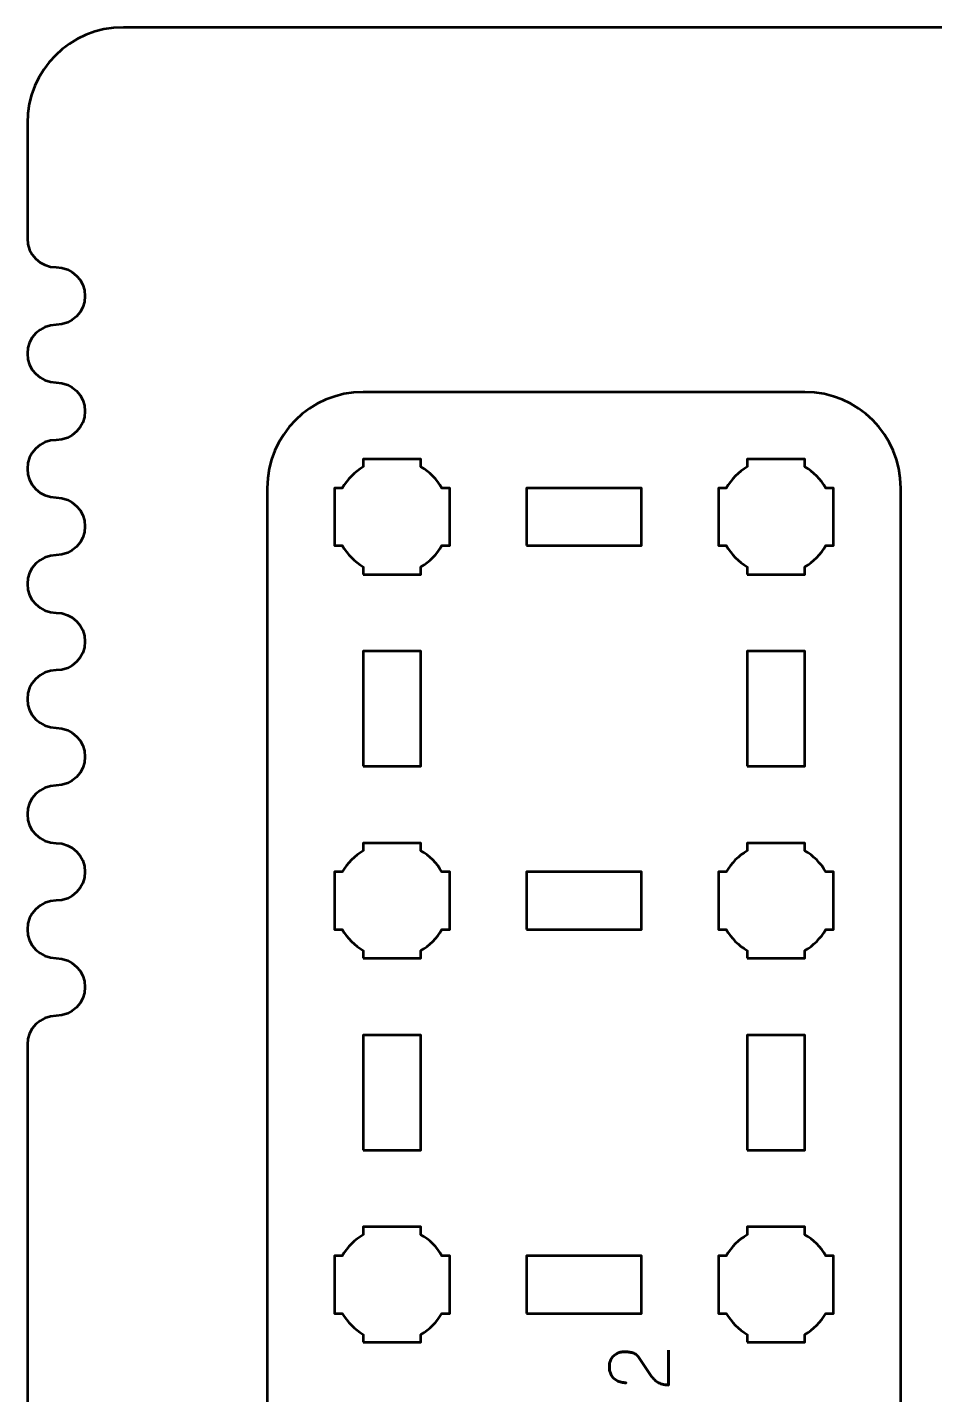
# Model space of a CAD drawing. Header units: centimetres. Extents: x -21 to 0, y -29.7 to 0.
# Drawn here: x -21 to -16.27, y -7.12 to 0 of the extents above; entities that cross this region are included whole.
import ezdxf

# ---------------------------------------------------------------- set-up
doc = ezdxf.new("R2010")
doc.units = ezdxf.units.CM
doc.header["$MEASUREMENT"] = 0
doc.layers.add('Layer 1', color=7, linetype='Continuous')

msp = doc.modelspace()

# ---------------------------------------------------------------- linework, layer by layer
at = {"layer": 'Layer 1', "color": 1, "lineweight": 53}
msp.add_open_spline([(-21.00003, -29.19995), (-21.00003, -29.19995), (-21.00003, -5.29992), (-21.00003, -5.29992), (-21.00003, -5.29992), (-21.00003, -5.21709), (-20.93286, -5.14992), (-20.85003, -5.14992), (-20.85003, -5.14992), (-20.7672, -5.14992), (-20.70003, -5.08275), (-20.70003, -4.99992), (-20.70003, -4.99992), (-20.70003, -4.91709), (-20.7672, -4.84992), (-20.85003, -4.84992), (-20.85003, -4.84992), (-20.93286, -4.84992), (-21.00003, -4.78275), (-21.00003, -4.69992), (-21.00003, -4.69992), (-21.00003, -4.61709), (-20.93286, -4.54992), (-20.85003, -4.54992), (-20.85003, -4.54992), (-20.7672, -4.54992), (-20.70003, -4.48275), (-20.70003, -4.39992), (-20.70003, -4.39992), (-20.70003, -4.31709), (-20.7672, -4.24992), (-20.85003, -4.24992), (-20.85003, -4.24992), (-20.93286, -4.24992), (-21.00003, -4.18275), (-21.00003, -4.09992), (-21.00003, -4.09992), (-21.00003, -4.01709), (-20.93286, -3.94992), (-20.85003, -3.94992), (-20.85003, -3.94992), (-20.7672, -3.94992), (-20.70003, -3.88275), (-20.70003, -3.79992), (-20.70003, -3.79992), (-20.70003, -3.71709), (-20.7672, -3.64992), (-20.85003, -3.64992), (-20.85003, -3.64992), (-20.93286, -3.64992), (-21.00003, -3.58275), (-21.00003, -3.49992), (-21.00003, -3.49992), (-21.00003, -3.41709), (-20.93286, -3.34992), (-20.85003, -3.34992), (-20.85003, -3.34992), (-20.7672, -3.34992), (-20.70003, -3.28275), (-20.70003, -3.19992), (-20.70003, -3.19992), (-20.70003, -3.11709), (-20.7672, -3.04992), (-20.85003, -3.04992), (-20.85003, -3.04992), (-20.93286, -3.04992), (-21.00003, -2.98275), (-21.00003, -2.89992), (-21.00003, -2.89992), (-21.00003, -2.81709), (-20.93286, -2.74992), (-20.85003, -2.74992), (-20.85003, -2.74992), (-20.7672, -2.74992), (-20.70003, -2.68275), (-20.70003, -2.59992), (-20.70003, -2.59992), (-20.70003, -2.51709), (-20.7672, -2.44992), (-20.85003, -2.44992), (-20.85003, -2.44992), (-20.93286, -2.44992), (-21.00003, -2.38275), (-21.00003, -2.29992), (-21.00003, -2.29992), (-21.00003, -2.21709), (-20.93286, -2.14992), (-20.85003, -2.14992), (-20.85003, -2.14992), (-20.7672, -2.14992), (-20.70003, -2.08275), (-20.70003, -1.99992), (-20.70003, -1.99992), (-20.70003, -1.91709), (-20.7672, -1.84992), (-20.85003, -1.84992), (-20.85003, -1.84992), (-20.93286, -1.84992), (-21.00003, -1.78275), (-21.00003, -1.69992), (-21.00003, -1.69992), (-21.00003, -1.61709), (-20.93286, -1.54992), (-20.85003, -1.54992), (-20.85003, -1.54992), (-20.7672, -1.54992), (-20.70003, -1.48275), (-20.70003, -1.39992), (-20.70003, -1.39992), (-20.70003, -1.31709), (-20.7672, -1.24992), (-20.85003, -1.24992), (-20.85003, -1.24992), (-20.93286, -1.24992), (-21.00003, -1.18275), (-21.00003, -1.09992), (-21.00003, -1.09992), (-21.00003, -1.09992), (-21.00003, -0.49992), (-21.00003, -0.49992), (-21.00003, -0.49992), (-21.00003, -0.22295), (-20.77694, 0.00004), (-20.49994, 0.00004), (-20.49994, 0.00004), (-20.49994, 0.00004), (-0.50008, 0.00004), (-0.50008, 0.00004), (-0.50008, 0.00004), (-0.22294, 0.00004), (0.00002, -0.22295), (0.00002, -0.49992), (0.00002, -0.49992), (0.00002, -0.49992), (0.00002, -29.19995), (0.00002, -29.19995), (0.00002, -29.19995), (0.00002, -29.47695), (-0.22294, -29.70004), (-0.50008, -29.70004), (-0.50008, -29.70004), (-0.50008, -29.70004), (-20.49994, -29.70004), (-20.49994, -29.70004), (-20.49994, -29.70004), (-20.77694, -29.70004), (-21.00003, -29.47695), (-21.00003, -29.19995)], degree=3, knots=[0, 0, 0, 0, 0.027027, 0.027027, 0.027027, 0.027027, 0.0540541, 0.0540541, 0.0540541, 0.0540541, 0.0810811, 0.0810811, 0.0810811, 0.0810811, 0.1081081, 0.1081081, 0.1081081, 0.1081081, 0.1351351, 0.1351351, 0.1351351, 0.1351351, 0.1621622, 0.1621622, 0.1621622, 0.1621622, 0.1891892, 0.1891892, 0.1891892, 0.1891892, 0.2162162, 0.2162162, 0.2162162, 0.2162162, 0.2432432, 0.2432432, 0.2432432, 0.2432432, 0.2702703, 0.2702703, 0.2702703, 0.2702703, 0.2972973, 0.2972973, 0.2972973, 0.2972973, 0.3243243, 0.3243243, 0.3243243, 0.3243243, 0.3513514, 0.3513514, 0.3513514, 0.3513514, 0.3783784, 0.3783784, 0.3783784, 0.3783784, 0.4054054, 0.4054054, 0.4054054, 0.4054054, 0.4324324, 0.4324324, 0.4324324, 0.4324324, 0.4594595, 0.4594595, 0.4594595, 0.4594595, 0.4864865, 0.4864865, 0.4864865, 0.4864865, 0.5135135, 0.5135135, 0.5135135, 0.5135135, 0.5405405, 0.5405405, 0.5405405, 0.5405405, 0.5675676, 0.5675676, 0.5675676, 0.5675676, 0.5945946, 0.5945946, 0.5945946, 0.5945946, 0.6216216, 0.6216216, 0.6216216, 0.6216216, 0.6486486, 0.6486486, 0.6486486, 0.6486486, 0.6756757, 0.6756757, 0.6756757, 0.6756757, 0.7027027, 0.7027027, 0.7027027, 0.7027027, 0.7297297, 0.7297297, 0.7297297, 0.7297297, 0.7567568, 0.7567568, 0.7567568, 0.7567568, 0.7837838, 0.7837838, 0.7837838, 0.7837838, 0.8108108, 0.8108108, 0.8108108, 0.8108108, 0.8378378, 0.8378378, 0.8378378, 0.8378378, 0.8648649, 0.8648649, 0.8648649, 0.8648649, 0.8918919, 0.8918919, 0.8918919, 0.8918919, 0.9189189, 0.9189189, 0.9189189, 0.9189189, 0.9459459, 0.9459459, 0.9459459, 0.9459459, 0.972973, 0.972973, 0.972973, 0.972973, 1, 1, 1, 1], dxfattribs=at)
at = {"layer": 'Layer 1', "color": 3, "lineweight": 53}
msp.add_open_spline([(-16.94993, -9.2), (-16.94993, -9.2), (-19.24993, -9.2), (-19.24993, -9.2), (-19.24993, -9.2), (-19.52602, -9.2), (-19.74993, -8.97609), (-19.74993, -8.7), (-19.74993, -8.7), (-19.74993, -8.7), (-19.74993, -2.4), (-19.74993, -2.4), (-19.74993, -2.4), (-19.74993, -2.12391), (-19.52602, -1.9), (-19.24993, -1.9), (-19.24993, -1.9), (-19.24993, -1.9), (-16.94993, -1.9), (-16.94993, -1.9), (-16.94993, -1.9), (-16.67384, -1.9), (-16.44993, -2.12391), (-16.44993, -2.4), (-16.44993, -2.4), (-16.44993, -2.4), (-16.44993, -8.7), (-16.44993, -8.7), (-16.44993, -8.7), (-16.44993, -8.97609), (-16.67384, -9.2), (-16.94993, -9.2)], degree=3, knots=[0, 0, 0, 0, 0.125, 0.125, 0.125, 0.125, 0.25, 0.25, 0.25, 0.25, 0.375, 0.375, 0.375, 0.375, 0.5, 0.5, 0.5, 0.5, 0.625, 0.625, 0.625, 0.625, 0.75, 0.75, 0.75, 0.75, 0.875, 0.875, 0.875, 0.875, 1, 1, 1, 1], dxfattribs=at)
at = {"layer": 'Layer 1', "lineweight": 53}
for points, knots in [([(-19.24993, -2.85), (-19.24993, -2.85), (-19.24993, -2.80985), (-19.24993, -2.80985), (-19.24993, -2.80985), (-19.29546, -2.7835), (-19.33343, -2.74553), (-19.35978, -2.7), (-19.35978, -2.7), (-19.35978, -2.7), (-19.39993, -2.7), (-19.39993, -2.7), (-19.39993, -2.7), (-19.39993, -2.7), (-19.39993, -2.55), (-19.39993, -2.55), (-19.39993, -2.55), (-19.39993, -2.55), (-19.39993, -2.4), (-19.39993, -2.4), (-19.39993, -2.4), (-19.39993, -2.4), (-19.35978, -2.4), (-19.35978, -2.4), (-19.35978, -2.4), (-19.33343, -2.35447), (-19.29546, -2.3165), (-19.24993, -2.29015), (-19.24993, -2.29015), (-19.24993, -2.29015), (-19.24993, -2.25), (-19.24993, -2.25), (-19.24993, -2.25), (-19.24993, -2.25), (-19.09993, -2.25), (-19.09993, -2.25), (-19.09993, -2.25), (-19.09993, -2.25), (-18.94993, -2.25), (-18.94993, -2.25), (-18.94993, -2.25), (-18.94993, -2.25), (-18.94993, -2.29015), (-18.94993, -2.29015), (-18.94993, -2.29015), (-18.9044, -2.3165), (-18.86643, -2.35447), (-18.84008, -2.4), (-18.84008, -2.4), (-18.84008, -2.4), (-18.79993, -2.4), (-18.79993, -2.4), (-18.79993, -2.4), (-18.79993, -2.4), (-18.79993, -2.55), (-18.79993, -2.55), (-18.79993, -2.55), (-18.79993, -2.55), (-18.79993, -2.7), (-18.79993, -2.7), (-18.79993, -2.7), (-18.79993, -2.7), (-18.84008, -2.7), (-18.84008, -2.7), (-18.84008, -2.7), (-18.86643, -2.74553), (-18.9044, -2.7835), (-18.94993, -2.80985), (-18.94993, -2.80985), (-18.94993, -2.80985), (-18.94993, -2.85), (-18.94993, -2.85), (-18.94993, -2.85), (-18.94993, -2.85), (-19.09993, -2.85), (-19.09993, -2.85), (-19.09993, -2.85), (-19.09993, -2.85), (-19.24993, -2.85), (-19.24993, -2.85)], [0, 0, 0, 0, 0.05, 0.05, 0.05, 0.05, 0.1, 0.1, 0.1, 0.1, 0.15, 0.15, 0.15, 0.15, 0.2, 0.2, 0.2, 0.2, 0.25, 0.25, 0.25, 0.25, 0.3, 0.3, 0.3, 0.3, 0.35, 0.35, 0.35, 0.35, 0.4, 0.4, 0.4, 0.4, 0.45, 0.45, 0.45, 0.45, 0.5, 0.5, 0.5, 0.5, 0.55, 0.55, 0.55, 0.55, 0.6, 0.6, 0.6, 0.6, 0.65, 0.65, 0.65, 0.65, 0.7, 0.7, 0.7, 0.7, 0.75, 0.75, 0.75, 0.75, 0.8, 0.8, 0.8, 0.8, 0.85, 0.85, 0.85, 0.85, 0.9, 0.9, 0.9, 0.9, 0.95, 0.95, 0.95, 0.95, 1, 1, 1, 1]), ([(-17.24993, -2.85), (-17.24993, -2.85), (-17.24993, -2.80985), (-17.24993, -2.80985), (-17.24993, -2.80985), (-17.29546, -2.7835), (-17.33343, -2.74553), (-17.35978, -2.7), (-17.35978, -2.7), (-17.35978, -2.7), (-17.39993, -2.7), (-17.39993, -2.7), (-17.39993, -2.7), (-17.39993, -2.7), (-17.39993, -2.55), (-17.39993, -2.55), (-17.39993, -2.55), (-17.39993, -2.55), (-17.39993, -2.4), (-17.39993, -2.4), (-17.39993, -2.4), (-17.39993, -2.4), (-17.35978, -2.4), (-17.35978, -2.4), (-17.35978, -2.4), (-17.33343, -2.35447), (-17.29546, -2.3165), (-17.24993, -2.29015), (-17.24993, -2.29015), (-17.24993, -2.29015), (-17.24993, -2.25), (-17.24993, -2.25), (-17.24993, -2.25), (-17.24993, -2.25), (-17.09993, -2.25), (-17.09993, -2.25), (-17.09993, -2.25), (-17.09993, -2.25), (-16.94993, -2.25), (-16.94993, -2.25), (-16.94993, -2.25), (-16.94993, -2.25), (-16.94993, -2.29015), (-16.94993, -2.29015), (-16.94993, -2.29015), (-16.9044, -2.3165), (-16.86643, -2.35447), (-16.84008, -2.4), (-16.84008, -2.4), (-16.84008, -2.4), (-16.79993, -2.4), (-16.79993, -2.4), (-16.79993, -2.4), (-16.79993, -2.4), (-16.79993, -2.55), (-16.79993, -2.55), (-16.79993, -2.55), (-16.79993, -2.55), (-16.79993, -2.7), (-16.79993, -2.7), (-16.79993, -2.7), (-16.79993, -2.7), (-16.84008, -2.7), (-16.84008, -2.7), (-16.84008, -2.7), (-16.86643, -2.74553), (-16.9044, -2.7835), (-16.94993, -2.80985), (-16.94993, -2.80985), (-16.94993, -2.80985), (-16.94993, -2.85), (-16.94993, -2.85), (-16.94993, -2.85), (-16.94993, -2.85), (-17.09993, -2.85), (-17.09993, -2.85), (-17.09993, -2.85), (-17.09993, -2.85), (-17.24993, -2.85), (-17.24993, -2.85)], [0, 0, 0, 0, 0.05, 0.05, 0.05, 0.05, 0.1, 0.1, 0.1, 0.1, 0.15, 0.15, 0.15, 0.15, 0.2, 0.2, 0.2, 0.2, 0.25, 0.25, 0.25, 0.25, 0.3, 0.3, 0.3, 0.3, 0.35, 0.35, 0.35, 0.35, 0.4, 0.4, 0.4, 0.4, 0.45, 0.45, 0.45, 0.45, 0.5, 0.5, 0.5, 0.5, 0.55, 0.55, 0.55, 0.55, 0.6, 0.6, 0.6, 0.6, 0.65, 0.65, 0.65, 0.65, 0.7, 0.7, 0.7, 0.7, 0.75, 0.75, 0.75, 0.75, 0.8, 0.8, 0.8, 0.8, 0.85, 0.85, 0.85, 0.85, 0.9, 0.9, 0.9, 0.9, 0.95, 0.95, 0.95, 0.95, 1, 1, 1, 1]), ([(-18.39993, -2.7), (-18.39993, -2.7), (-18.39993, -2.4), (-18.39993, -2.4), (-18.39993, -2.4), (-18.39993, -2.4), (-17.79993, -2.4), (-17.79993, -2.4), (-17.79993, -2.4), (-17.79993, -2.4), (-17.79993, -2.7), (-17.79993, -2.7), (-17.79993, -2.7), (-17.79993, -2.7), (-18.39993, -2.7), (-18.39993, -2.7)], [0, 0, 0, 0, 0.25, 0.25, 0.25, 0.25, 0.5, 0.5, 0.5, 0.5, 0.75, 0.75, 0.75, 0.75, 1, 1, 1, 1]), ([(-19.24993, -3.85), (-19.24993, -3.85), (-19.24993, -3.25), (-19.24993, -3.25), (-19.24993, -3.25), (-19.24993, -3.25), (-18.94993, -3.25), (-18.94993, -3.25), (-18.94993, -3.25), (-18.94993, -3.25), (-18.94993, -3.85), (-18.94993, -3.85), (-18.94993, -3.85), (-18.94993, -3.85), (-19.24993, -3.85), (-19.24993, -3.85)], [0, 0, 0, 0, 0.25, 0.25, 0.25, 0.25, 0.5, 0.5, 0.5, 0.5, 0.75, 0.75, 0.75, 0.75, 1, 1, 1, 1]), ([(-17.24993, -3.85), (-17.24993, -3.85), (-17.24993, -3.25), (-17.24993, -3.25), (-17.24993, -3.25), (-17.24993, -3.25), (-16.94993, -3.25), (-16.94993, -3.25), (-16.94993, -3.25), (-16.94993, -3.25), (-16.94993, -3.85), (-16.94993, -3.85), (-16.94993, -3.85), (-16.94993, -3.85), (-17.24993, -3.85), (-17.24993, -3.85)], [0, 0, 0, 0, 0.25, 0.25, 0.25, 0.25, 0.5, 0.5, 0.5, 0.5, 0.75, 0.75, 0.75, 0.75, 1, 1, 1, 1]), ([(-19.24993, -4.85), (-19.24993, -4.85), (-19.24993, -4.80985), (-19.24993, -4.80985), (-19.24993, -4.80985), (-19.29546, -4.7835), (-19.33343, -4.74553), (-19.35978, -4.7), (-19.35978, -4.7), (-19.35978, -4.7), (-19.39993, -4.7), (-19.39993, -4.7), (-19.39993, -4.7), (-19.39993, -4.7), (-19.39993, -4.55), (-19.39993, -4.55), (-19.39993, -4.55), (-19.39993, -4.55), (-19.39993, -4.4), (-19.39993, -4.4), (-19.39993, -4.4), (-19.39993, -4.4), (-19.35978, -4.4), (-19.35978, -4.4), (-19.35978, -4.4), (-19.33343, -4.35447), (-19.29546, -4.3165), (-19.24993, -4.29015), (-19.24993, -4.29015), (-19.24993, -4.29015), (-19.24993, -4.25), (-19.24993, -4.25), (-19.24993, -4.25), (-19.24993, -4.25), (-19.09993, -4.25), (-19.09993, -4.25), (-19.09993, -4.25), (-19.09993, -4.25), (-18.94993, -4.25), (-18.94993, -4.25), (-18.94993, -4.25), (-18.94993, -4.25), (-18.94993, -4.29015), (-18.94993, -4.29015), (-18.94993, -4.29015), (-18.9044, -4.3165), (-18.86643, -4.35447), (-18.84008, -4.4), (-18.84008, -4.4), (-18.84008, -4.4), (-18.79993, -4.4), (-18.79993, -4.4), (-18.79993, -4.4), (-18.79993, -4.4), (-18.79993, -4.55), (-18.79993, -4.55), (-18.79993, -4.55), (-18.79993, -4.55), (-18.79993, -4.7), (-18.79993, -4.7), (-18.79993, -4.7), (-18.79993, -4.7), (-18.84008, -4.7), (-18.84008, -4.7), (-18.84008, -4.7), (-18.86643, -4.74553), (-18.9044, -4.7835), (-18.94993, -4.80985), (-18.94993, -4.80985), (-18.94993, -4.80985), (-18.94993, -4.85), (-18.94993, -4.85), (-18.94993, -4.85), (-18.94993, -4.85), (-19.09993, -4.85), (-19.09993, -4.85), (-19.09993, -4.85), (-19.09993, -4.85), (-19.24993, -4.85), (-19.24993, -4.85)], [0, 0, 0, 0, 0.05, 0.05, 0.05, 0.05, 0.1, 0.1, 0.1, 0.1, 0.15, 0.15, 0.15, 0.15, 0.2, 0.2, 0.2, 0.2, 0.25, 0.25, 0.25, 0.25, 0.3, 0.3, 0.3, 0.3, 0.35, 0.35, 0.35, 0.35, 0.4, 0.4, 0.4, 0.4, 0.45, 0.45, 0.45, 0.45, 0.5, 0.5, 0.5, 0.5, 0.55, 0.55, 0.55, 0.55, 0.6, 0.6, 0.6, 0.6, 0.65, 0.65, 0.65, 0.65, 0.7, 0.7, 0.7, 0.7, 0.75, 0.75, 0.75, 0.75, 0.8, 0.8, 0.8, 0.8, 0.85, 0.85, 0.85, 0.85, 0.9, 0.9, 0.9, 0.9, 0.95, 0.95, 0.95, 0.95, 1, 1, 1, 1]), ([(-17.24993, -4.85), (-17.24993, -4.85), (-17.24993, -4.80985), (-17.24993, -4.80985), (-17.24993, -4.80985), (-17.29546, -4.7835), (-17.33343, -4.74553), (-17.35978, -4.7), (-17.35978, -4.7), (-17.35978, -4.7), (-17.39993, -4.7), (-17.39993, -4.7), (-17.39993, -4.7), (-17.39993, -4.7), (-17.39993, -4.55), (-17.39993, -4.55), (-17.39993, -4.55), (-17.39993, -4.55), (-17.39993, -4.4), (-17.39993, -4.4), (-17.39993, -4.4), (-17.39993, -4.4), (-17.35978, -4.4), (-17.35978, -4.4), (-17.35978, -4.4), (-17.33343, -4.35447), (-17.29546, -4.3165), (-17.24993, -4.29015), (-17.24993, -4.29015), (-17.24993, -4.29015), (-17.24993, -4.25), (-17.24993, -4.25), (-17.24993, -4.25), (-17.24993, -4.25), (-17.09993, -4.25), (-17.09993, -4.25), (-17.09993, -4.25), (-17.09993, -4.25), (-16.94993, -4.25), (-16.94993, -4.25), (-16.94993, -4.25), (-16.94993, -4.25), (-16.94993, -4.29015), (-16.94993, -4.29015), (-16.94993, -4.29015), (-16.9044, -4.3165), (-16.86643, -4.35447), (-16.84008, -4.4), (-16.84008, -4.4), (-16.84008, -4.4), (-16.79993, -4.4), (-16.79993, -4.4), (-16.79993, -4.4), (-16.79993, -4.4), (-16.79993, -4.55), (-16.79993, -4.55), (-16.79993, -4.55), (-16.79993, -4.55), (-16.79993, -4.7), (-16.79993, -4.7), (-16.79993, -4.7), (-16.79993, -4.7), (-16.84008, -4.7), (-16.84008, -4.7), (-16.84008, -4.7), (-16.86643, -4.74553), (-16.9044, -4.7835), (-16.94993, -4.80985), (-16.94993, -4.80985), (-16.94993, -4.80985), (-16.94993, -4.85), (-16.94993, -4.85), (-16.94993, -4.85), (-16.94993, -4.85), (-17.09993, -4.85), (-17.09993, -4.85), (-17.09993, -4.85), (-17.09993, -4.85), (-17.24993, -4.85), (-17.24993, -4.85)], [0, 0, 0, 0, 0.05, 0.05, 0.05, 0.05, 0.1, 0.1, 0.1, 0.1, 0.15, 0.15, 0.15, 0.15, 0.2, 0.2, 0.2, 0.2, 0.25, 0.25, 0.25, 0.25, 0.3, 0.3, 0.3, 0.3, 0.35, 0.35, 0.35, 0.35, 0.4, 0.4, 0.4, 0.4, 0.45, 0.45, 0.45, 0.45, 0.5, 0.5, 0.5, 0.5, 0.55, 0.55, 0.55, 0.55, 0.6, 0.6, 0.6, 0.6, 0.65, 0.65, 0.65, 0.65, 0.7, 0.7, 0.7, 0.7, 0.75, 0.75, 0.75, 0.75, 0.8, 0.8, 0.8, 0.8, 0.85, 0.85, 0.85, 0.85, 0.9, 0.9, 0.9, 0.9, 0.95, 0.95, 0.95, 0.95, 1, 1, 1, 1]), ([(-18.39993, -4.7), (-18.39993, -4.7), (-18.39993, -4.4), (-18.39993, -4.4), (-18.39993, -4.4), (-18.39993, -4.4), (-17.79993, -4.4), (-17.79993, -4.4), (-17.79993, -4.4), (-17.79993, -4.4), (-17.79993, -4.7), (-17.79993, -4.7), (-17.79993, -4.7), (-17.79993, -4.7), (-18.39993, -4.7), (-18.39993, -4.7)], [0, 0, 0, 0, 0.25, 0.25, 0.25, 0.25, 0.5, 0.5, 0.5, 0.5, 0.75, 0.75, 0.75, 0.75, 1, 1, 1, 1]), ([(-19.24993, -5.85), (-19.24993, -5.85), (-19.24993, -5.25), (-19.24993, -5.25), (-19.24993, -5.25), (-19.24993, -5.25), (-18.94993, -5.25), (-18.94993, -5.25), (-18.94993, -5.25), (-18.94993, -5.25), (-18.94993, -5.85), (-18.94993, -5.85), (-18.94993, -5.85), (-18.94993, -5.85), (-19.24993, -5.85), (-19.24993, -5.85)], [0, 0, 0, 0, 0.25, 0.25, 0.25, 0.25, 0.5, 0.5, 0.5, 0.5, 0.75, 0.75, 0.75, 0.75, 1, 1, 1, 1]), ([(-17.24993, -5.85), (-17.24993, -5.85), (-17.24993, -5.25), (-17.24993, -5.25), (-17.24993, -5.25), (-17.24993, -5.25), (-16.94993, -5.25), (-16.94993, -5.25), (-16.94993, -5.25), (-16.94993, -5.25), (-16.94993, -5.85), (-16.94993, -5.85), (-16.94993, -5.85), (-16.94993, -5.85), (-17.24993, -5.85), (-17.24993, -5.85)], [0, 0, 0, 0, 0.25, 0.25, 0.25, 0.25, 0.5, 0.5, 0.5, 0.5, 0.75, 0.75, 0.75, 0.75, 1, 1, 1, 1]), ([(-19.24993, -6.85), (-19.24993, -6.85), (-19.24993, -6.80985), (-19.24993, -6.80985), (-19.24993, -6.80985), (-19.29546, -6.7835), (-19.33343, -6.74553), (-19.35978, -6.7), (-19.35978, -6.7), (-19.35978, -6.7), (-19.39993, -6.7), (-19.39993, -6.7), (-19.39993, -6.7), (-19.39993, -6.7), (-19.39993, -6.55), (-19.39993, -6.55), (-19.39993, -6.55), (-19.39993, -6.55), (-19.39993, -6.4), (-19.39993, -6.4), (-19.39993, -6.4), (-19.39993, -6.4), (-19.35978, -6.4), (-19.35978, -6.4), (-19.35978, -6.4), (-19.33343, -6.35447), (-19.29546, -6.3165), (-19.24993, -6.29015), (-19.24993, -6.29015), (-19.24993, -6.29015), (-19.24993, -6.25), (-19.24993, -6.25), (-19.24993, -6.25), (-19.24993, -6.25), (-19.09993, -6.25), (-19.09993, -6.25), (-19.09993, -6.25), (-19.09993, -6.25), (-18.94993, -6.25), (-18.94993, -6.25), (-18.94993, -6.25), (-18.94993, -6.25), (-18.94993, -6.29015), (-18.94993, -6.29015), (-18.94993, -6.29015), (-18.9044, -6.3165), (-18.86643, -6.35447), (-18.84008, -6.4), (-18.84008, -6.4), (-18.84008, -6.4), (-18.79993, -6.4), (-18.79993, -6.4), (-18.79993, -6.4), (-18.79993, -6.4), (-18.79993, -6.55), (-18.79993, -6.55), (-18.79993, -6.55), (-18.79993, -6.55), (-18.79993, -6.7), (-18.79993, -6.7), (-18.79993, -6.7), (-18.79993, -6.7), (-18.84008, -6.7), (-18.84008, -6.7), (-18.84008, -6.7), (-18.86643, -6.74553), (-18.9044, -6.7835), (-18.94993, -6.80985), (-18.94993, -6.80985), (-18.94993, -6.80985), (-18.94993, -6.85), (-18.94993, -6.85), (-18.94993, -6.85), (-18.94993, -6.85), (-19.09993, -6.85), (-19.09993, -6.85), (-19.09993, -6.85), (-19.09993, -6.85), (-19.24993, -6.85), (-19.24993, -6.85)], [0, 0, 0, 0, 0.05, 0.05, 0.05, 0.05, 0.1, 0.1, 0.1, 0.1, 0.15, 0.15, 0.15, 0.15, 0.2, 0.2, 0.2, 0.2, 0.25, 0.25, 0.25, 0.25, 0.3, 0.3, 0.3, 0.3, 0.35, 0.35, 0.35, 0.35, 0.4, 0.4, 0.4, 0.4, 0.45, 0.45, 0.45, 0.45, 0.5, 0.5, 0.5, 0.5, 0.55, 0.55, 0.55, 0.55, 0.6, 0.6, 0.6, 0.6, 0.65, 0.65, 0.65, 0.65, 0.7, 0.7, 0.7, 0.7, 0.75, 0.75, 0.75, 0.75, 0.8, 0.8, 0.8, 0.8, 0.85, 0.85, 0.85, 0.85, 0.9, 0.9, 0.9, 0.9, 0.95, 0.95, 0.95, 0.95, 1, 1, 1, 1]), ([(-17.24993, -6.85), (-17.24993, -6.85), (-17.24993, -6.80985), (-17.24993, -6.80985), (-17.24993, -6.80985), (-17.29546, -6.7835), (-17.33343, -6.74553), (-17.35978, -6.7), (-17.35978, -6.7), (-17.35978, -6.7), (-17.39993, -6.7), (-17.39993, -6.7), (-17.39993, -6.7), (-17.39993, -6.7), (-17.39993, -6.55), (-17.39993, -6.55), (-17.39993, -6.55), (-17.39993, -6.55), (-17.39993, -6.4), (-17.39993, -6.4), (-17.39993, -6.4), (-17.39993, -6.4), (-17.35978, -6.4), (-17.35978, -6.4), (-17.35978, -6.4), (-17.33343, -6.35447), (-17.29546, -6.3165), (-17.24993, -6.29015), (-17.24993, -6.29015), (-17.24993, -6.29015), (-17.24993, -6.25), (-17.24993, -6.25), (-17.24993, -6.25), (-17.24993, -6.25), (-17.09993, -6.25), (-17.09993, -6.25), (-17.09993, -6.25), (-17.09993, -6.25), (-16.94993, -6.25), (-16.94993, -6.25), (-16.94993, -6.25), (-16.94993, -6.25), (-16.94993, -6.29015), (-16.94993, -6.29015), (-16.94993, -6.29015), (-16.9044, -6.3165), (-16.86643, -6.35447), (-16.84008, -6.4), (-16.84008, -6.4), (-16.84008, -6.4), (-16.79993, -6.4), (-16.79993, -6.4), (-16.79993, -6.4), (-16.79993, -6.4), (-16.79993, -6.55), (-16.79993, -6.55), (-16.79993, -6.55), (-16.79993, -6.55), (-16.79993, -6.7), (-16.79993, -6.7), (-16.79993, -6.7), (-16.79993, -6.7), (-16.84008, -6.7), (-16.84008, -6.7), (-16.84008, -6.7), (-16.86643, -6.74553), (-16.9044, -6.7835), (-16.94993, -6.80985), (-16.94993, -6.80985), (-16.94993, -6.80985), (-16.94993, -6.85), (-16.94993, -6.85), (-16.94993, -6.85), (-16.94993, -6.85), (-17.09993, -6.85), (-17.09993, -6.85), (-17.09993, -6.85), (-17.09993, -6.85), (-17.24993, -6.85), (-17.24993, -6.85)], [0, 0, 0, 0, 0.05, 0.05, 0.05, 0.05, 0.1, 0.1, 0.1, 0.1, 0.15, 0.15, 0.15, 0.15, 0.2, 0.2, 0.2, 0.2, 0.25, 0.25, 0.25, 0.25, 0.3, 0.3, 0.3, 0.3, 0.35, 0.35, 0.35, 0.35, 0.4, 0.4, 0.4, 0.4, 0.45, 0.45, 0.45, 0.45, 0.5, 0.5, 0.5, 0.5, 0.55, 0.55, 0.55, 0.55, 0.6, 0.6, 0.6, 0.6, 0.65, 0.65, 0.65, 0.65, 0.7, 0.7, 0.7, 0.7, 0.75, 0.75, 0.75, 0.75, 0.8, 0.8, 0.8, 0.8, 0.85, 0.85, 0.85, 0.85, 0.9, 0.9, 0.9, 0.9, 0.95, 0.95, 0.95, 0.95, 1, 1, 1, 1]), ([(-18.39993, -6.7), (-18.39993, -6.7), (-18.39993, -6.4), (-18.39993, -6.4), (-18.39993, -6.4), (-18.39993, -6.4), (-17.79993, -6.4), (-17.79993, -6.4), (-17.79993, -6.4), (-17.79993, -6.4), (-17.79993, -6.7), (-17.79993, -6.7), (-17.79993, -6.7), (-17.79993, -6.7), (-18.39993, -6.7), (-18.39993, -6.7)], [0, 0, 0, 0, 0.25, 0.25, 0.25, 0.25, 0.5, 0.5, 0.5, 0.5, 0.75, 0.75, 0.75, 0.75, 1, 1, 1, 1])]:
    msp.add_open_spline(points, degree=3, knots=knots, dxfattribs=at)
at = {"layer": 'Layer 1', "color": 5, "lineweight": 53}
msp.add_open_spline([(-17.6603, -6.89194), (-17.6603, -6.89194), (-17.6603, -7.07355), (-17.6603, -7.07355), (-17.6603, -7.07355), (-17.67258, -7.0732), (-17.68344, -7.07165), (-17.69276, -7.06903), (-17.69276, -7.06903), (-17.70207, -7.06635), (-17.71025, -7.06276), (-17.71731, -7.05831), (-17.71731, -7.05831), (-17.72436, -7.05379), (-17.73064, -7.04864), (-17.73615, -7.04279), (-17.73615, -7.04279), (-17.74172, -7.03693), (-17.7468, -7.03065), (-17.7516, -7.02388), (-17.7516, -7.02388), (-17.75633, -7.01711), (-17.76105, -7.01012), (-17.76571, -7.00285), (-17.76571, -7.00285), (-17.76571, -7.00285), (-17.81397, -6.93046), (-17.81397, -6.93046), (-17.81397, -6.93046), (-17.81919, -6.92306), (-17.82483, -6.91727), (-17.83104, -6.91318), (-17.83104, -6.91318), (-17.83718, -6.90902), (-17.84367, -6.90612), (-17.85045, -6.90436), (-17.85045, -6.90436), (-17.85729, -6.90267), (-17.8642, -6.90161), (-17.87133, -6.90126), (-17.87133, -6.90126), (-17.87846, -6.9009), (-17.88558, -6.90076), (-17.89271, -6.90083), (-17.89271, -6.90083), (-17.89856, -6.90083), (-17.90484, -6.90161), (-17.91162, -6.90316), (-17.91162, -6.90316), (-17.91832, -6.90478), (-17.92502, -6.90732), (-17.93165, -6.91092), (-17.93165, -6.91092), (-17.93829, -6.91452), (-17.94435, -6.91932), (-17.94986, -6.92531), (-17.94986, -6.92531), (-17.95529, -6.93131), (-17.95966, -6.93872), (-17.96298, -6.94754), (-17.96298, -6.94754), (-17.9663, -6.95636), (-17.96799, -6.96673), (-17.96806, -6.97872), (-17.96806, -6.97872), (-17.96799, -6.99079), (-17.9663, -7.00144), (-17.96305, -7.01062), (-17.96305, -7.01062), (-17.95981, -7.01979), (-17.95529, -7.02762), (-17.94958, -7.03411), (-17.94958, -7.03411), (-17.94386, -7.0406), (-17.93723, -7.04582), (-17.92982, -7.04991), (-17.92982, -7.04991), (-17.92241, -7.05401), (-17.91451, -7.05697), (-17.90618, -7.05887), (-17.90618, -7.05887), (-17.89786, -7.06078), (-17.88939, -7.0617), (-17.88085, -7.0617), (-17.88085, -7.0617), (-17.88939, -7.0617), (-17.89786, -7.06078), (-17.90618, -7.05887), (-17.90618, -7.05887), (-17.91451, -7.05697), (-17.92241, -7.05401), (-17.92982, -7.04991), (-17.92982, -7.04991), (-17.93723, -7.04582), (-17.94386, -7.0406), (-17.94958, -7.03411), (-17.94958, -7.03411), (-17.95529, -7.02762), (-17.95981, -7.01979), (-17.96305, -7.01062), (-17.96305, -7.01062), (-17.9663, -7.00144), (-17.96799, -6.99079), (-17.96806, -6.97872), (-17.96806, -6.97872), (-17.96799, -6.96673), (-17.9663, -6.95636), (-17.96298, -6.94754), (-17.96298, -6.94754), (-17.95966, -6.93872), (-17.95529, -6.93131), (-17.94986, -6.92531), (-17.94986, -6.92531), (-17.94435, -6.91932), (-17.93829, -6.91452), (-17.93165, -6.91092), (-17.93165, -6.91092), (-17.92502, -6.90732), (-17.91832, -6.90478), (-17.91162, -6.90316), (-17.91162, -6.90316), (-17.90484, -6.90161), (-17.89856, -6.90083), (-17.89271, -6.90083), (-17.89271, -6.90083), (-17.88558, -6.90076), (-17.87846, -6.9009), (-17.87133, -6.90126), (-17.87133, -6.90126), (-17.8642, -6.90161), (-17.85729, -6.90267), (-17.85045, -6.90436), (-17.85045, -6.90436), (-17.84367, -6.90612), (-17.83718, -6.90902), (-17.83104, -6.91318), (-17.83104, -6.91318), (-17.82483, -6.91727), (-17.81919, -6.92306), (-17.81397, -6.93046), (-17.81397, -6.93046), (-17.81397, -6.93046), (-17.76571, -7.00285), (-17.76571, -7.00285), (-17.76571, -7.00285), (-17.76105, -7.01012), (-17.75633, -7.01711), (-17.7516, -7.02388), (-17.7516, -7.02388), (-17.7468, -7.03065), (-17.74172, -7.03693), (-17.73615, -7.04279), (-17.73615, -7.04279), (-17.73064, -7.04864), (-17.72436, -7.05379), (-17.71731, -7.05831), (-17.71731, -7.05831), (-17.71025, -7.06276), (-17.70207, -7.06635), (-17.69276, -7.06903), (-17.69276, -7.06903), (-17.68344, -7.07165), (-17.67258, -7.0732), (-17.6603, -7.07355), (-17.6603, -7.07355), (-17.6603, -7.07355), (-17.6603, -6.89194), (-17.6603, -6.89194)], degree=3, knots=[0, 0, 0, 0, 0.0238095, 0.0238095, 0.0238095, 0.0238095, 0.047619, 0.047619, 0.047619, 0.047619, 0.0714286, 0.0714286, 0.0714286, 0.0714286, 0.0952381, 0.0952381, 0.0952381, 0.0952381, 0.1190476, 0.1190476, 0.1190476, 0.1190476, 0.1428571, 0.1428571, 0.1428571, 0.1428571, 0.1666667, 0.1666667, 0.1666667, 0.1666667, 0.1904762, 0.1904762, 0.1904762, 0.1904762, 0.2142857, 0.2142857, 0.2142857, 0.2142857, 0.2380952, 0.2380952, 0.2380952, 0.2380952, 0.2619048, 0.2619048, 0.2619048, 0.2619048, 0.2857143, 0.2857143, 0.2857143, 0.2857143, 0.3095238, 0.3095238, 0.3095238, 0.3095238, 0.3333333, 0.3333333, 0.3333333, 0.3333333, 0.3571429, 0.3571429, 0.3571429, 0.3571429, 0.3809524, 0.3809524, 0.3809524, 0.3809524, 0.4047619, 0.4047619, 0.4047619, 0.4047619, 0.4285714, 0.4285714, 0.4285714, 0.4285714, 0.452381, 0.452381, 0.452381, 0.452381, 0.4761905, 0.4761905, 0.4761905, 0.4761905, 0.5, 0.5, 0.5, 0.5, 0.5238095, 0.5238095, 0.5238095, 0.5238095, 0.547619, 0.547619, 0.547619, 0.547619, 0.5714286, 0.5714286, 0.5714286, 0.5714286, 0.5952381, 0.5952381, 0.5952381, 0.5952381, 0.6190476, 0.6190476, 0.6190476, 0.6190476, 0.6428571, 0.6428571, 0.6428571, 0.6428571, 0.6666667, 0.6666667, 0.6666667, 0.6666667, 0.6904762, 0.6904762, 0.6904762, 0.6904762, 0.7142857, 0.7142857, 0.7142857, 0.7142857, 0.7380952, 0.7380952, 0.7380952, 0.7380952, 0.7619048, 0.7619048, 0.7619048, 0.7619048, 0.7857143, 0.7857143, 0.7857143, 0.7857143, 0.8095238, 0.8095238, 0.8095238, 0.8095238, 0.8333333, 0.8333333, 0.8333333, 0.8333333, 0.8571429, 0.8571429, 0.8571429, 0.8571429, 0.8809524, 0.8809524, 0.8809524, 0.8809524, 0.9047619, 0.9047619, 0.9047619, 0.9047619, 0.9285714, 0.9285714, 0.9285714, 0.9285714, 0.952381, 0.952381, 0.952381, 0.952381, 0.9761905, 0.9761905, 0.9761905, 0.9761905, 1, 1, 1, 1], dxfattribs=at)

doc.saveas('drawing.dxf')
